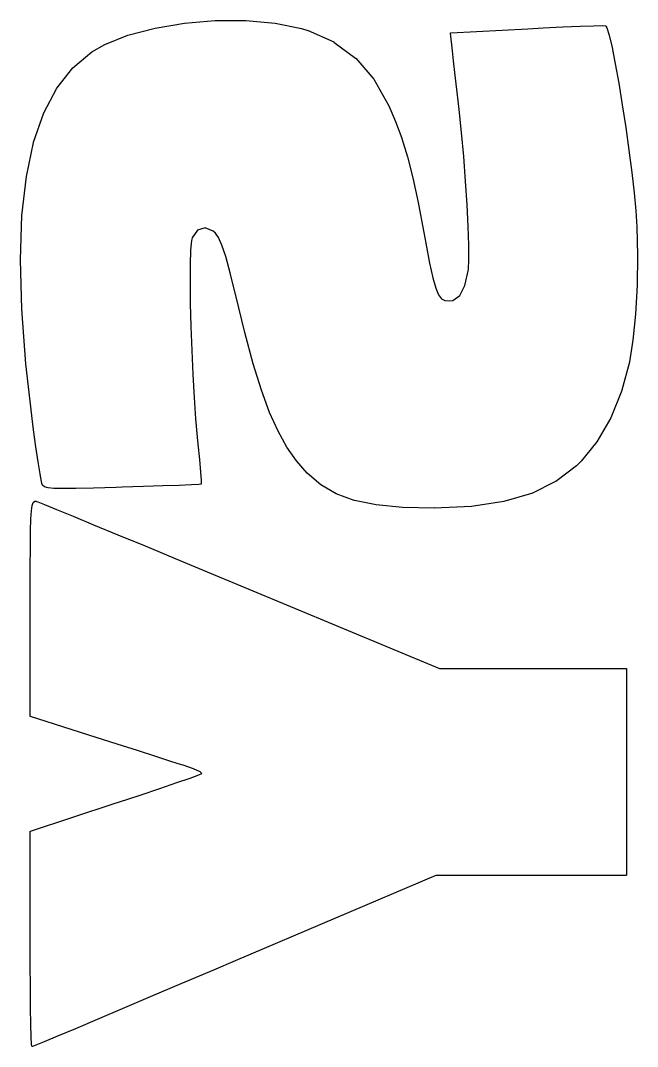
# Model space of a CAD drawing. Extents: x 0.49 to 2.42, y -7.78 to -4.86.
# Drawn here: x 1.2077 to 1.4513, y -6.54 to -6.1353 of the extents above; entities that cross this region are included whole.
import ezdxf

# ---------------------------------------------------------------- set-up
doc = ezdxf.new("R2010")
doc.units = 0
doc.header["$MEASUREMENT"] = 0
doc.layers.add('BLACK', color=7, linetype='CONTINUOUS')

msp = doc.modelspace()

# ---------------------------------------------------------------- linework, layer by layer
at = {"layer": 'BLACK', "linetype": 'CONTINUOUS'}
for p, q in [((1.27246, -6.13634), (1.28458, -6.13533)), ((1.28458, -6.13533), (1.28459, -6.13533)), ((1.28459, -6.13533), (1.28459, -6.13533)), ((1.28459, -6.13533), (1.2846, -6.13533)), ((1.2846, -6.13533), (1.29667, -6.13532)), ((1.29667, -6.13532), (1.29667, -6.13532)), ((1.29667, -6.13532), (1.29668, -6.13532)), ((1.29668, -6.13532), (1.29669, -6.13532)), ((1.29669, -6.13532), (1.30818, -6.13636)), ((1.25011, -6.1411), (1.26077, -6.13828)), ((1.26077, -6.13828), (1.26078, -6.13828)), ((1.26078, -6.13828), (1.26078, -6.13828)), ((1.26078, -6.13828), (1.26079, -6.13828)), ((1.26079, -6.13828), (1.27244, -6.13634)), ((1.27244, -6.13634), (1.27245, -6.13634)), ((1.27245, -6.13634), (1.27245, -6.13634)), ((1.27245, -6.13634), (1.27246, -6.13634)), ((1.30818, -6.13636), (1.30819, -6.13636)), ((1.30819, -6.13636), (1.3082, -6.13637)), ((1.3082, -6.13637), (1.30821, -6.13637)), ((1.30821, -6.13637), (1.31861, -6.13852)), ((1.31861, -6.13852), (1.31861, -6.13852)), ((1.31861, -6.13852), (1.31862, -6.13852)), ((1.31862, -6.13852), (1.31863, -6.13852)), ((1.31863, -6.13852), (1.32117, -6.1393)), ((1.32117, -6.1393), (1.32117, -6.1393)), ((1.32117, -6.1393), (1.32118, -6.1393)), ((1.32118, -6.1393), (1.32119, -6.1393)), ((1.32119, -6.1393), (1.33135, -6.14378)), ((1.37763, -6.14012), (1.4079, -6.13854)), ((1.4079, -6.13854), (1.41399, -6.13823)), ((1.4079, -6.13854), (1.4079, -6.13854)), ((1.4079, -6.13854), (1.4079, -6.13854)), ((1.41399, -6.13823), (1.42183, -6.13787)), ((1.41399, -6.13823), (1.41399, -6.13823)), ((1.41399, -6.13823), (1.41399, -6.13823)), ((1.42183, -6.13787), (1.42856, -6.13759)), ((1.42183, -6.13787), (1.42183, -6.13787)), ((1.42183, -6.13787), (1.42183, -6.13787)), ((1.42856, -6.13759), (1.42857, -6.13759)), ((1.42857, -6.13759), (1.43384, -6.13741)), ((1.42857, -6.13759), (1.42857, -6.13759)), ((1.43384, -6.13741), (1.43731, -6.13734)), ((1.43384, -6.13741), (1.43384, -6.13741)), ((1.43384, -6.13741), (1.43384, -6.13741)), ((1.43731, -6.13734), (1.43731, -6.13734)), ((1.43731, -6.13734), (1.43731, -6.13734)), ((1.43731, -6.13734), (1.43732, -6.13734)), ((1.43732, -6.13734), (1.43864, -6.1374)), ((1.43864, -6.1374), (1.43864, -6.1374)), ((1.43864, -6.1374), (1.43864, -6.1374)), ((1.43864, -6.1374), (1.43864, -6.1374)), ((1.43864, -6.1374), (1.43866, -6.13741)), ((1.43866, -6.13741), (1.43868, -6.13741)), ((1.43868, -6.13741), (1.43868, -6.13741)), ((1.43868, -6.13741), (1.43868, -6.13741)), ((1.43868, -6.13741), (1.4387, -6.13742)), ((1.4387, -6.13742), (1.43871, -6.13742)), ((1.43871, -6.13742), (1.43871, -6.13742)), ((1.43871, -6.13742), (1.43872, -6.13742)), ((1.43872, -6.13742), (1.43873, -6.13743)), ((1.43873, -6.13743), (1.43875, -6.13744)), ((1.43875, -6.13744), (1.43875, -6.13744)), ((1.43875, -6.13744), (1.43875, -6.13744)), ((1.43875, -6.13744), (1.43876, -6.13746)), ((1.43876, -6.13746), (1.43877, -6.13747)), ((1.43877, -6.13747), (1.43877, -6.13747)), ((1.43877, -6.13747), (1.43878, -6.13747)), ((1.43878, -6.13747), (1.43879, -6.13749)), ((1.43879, -6.13749), (1.4388, -6.1375)), ((1.4388, -6.1375), (1.4388, -6.1375)), ((1.4388, -6.1375), (1.4388, -6.1375)), ((1.4388, -6.1375), (1.43916, -6.13814)), ((1.43916, -6.13814), (1.43916, -6.13814)), ((1.43916, -6.13814), (1.43916, -6.13815)), ((1.43916, -6.13815), (1.43917, -6.13815)), ((1.43917, -6.13815), (1.43917, -6.13816)), ((1.43917, -6.13816), (1.43918, -6.13818)), ((1.43918, -6.13818), (1.43918, -6.13818)), ((1.43918, -6.13818), (1.43918, -6.13818)), ((1.43918, -6.13818), (1.44009, -6.14113)), ((1.24095, -6.14475), (1.25009, -6.14111)), ((1.25009, -6.14111), (1.2501, -6.1411)), ((1.25009, -6.14111), (1.25009, -6.14111)), ((1.2501, -6.1411), (1.25011, -6.1411)), ((1.37744, -6.14029), (1.37745, -6.14027)), ((1.37744, -6.1403), (1.37744, -6.14029)), ((1.37744, -6.14029), (1.37744, -6.14029)), ((1.37744, -6.14031), (1.37744, -6.1403)), ((1.37744, -6.14033), (1.37744, -6.14031)), ((1.37744, -6.14034), (1.37744, -6.14033)), ((1.37744, -6.14033), (1.37744, -6.14033)), ((1.37744, -6.14033), (1.37744, -6.14033)), ((1.37818, -6.14728), (1.37744, -6.14034)), ((1.37745, -6.14025), (1.37746, -6.14024)), ((1.37745, -6.14026), (1.37745, -6.14025)), ((1.37745, -6.14025), (1.37745, -6.14025)), ((1.37745, -6.14027), (1.37745, -6.14026)), ((1.37746, -6.14024), (1.37746, -6.14022)), ((1.37746, -6.14022), (1.37747, -6.14022)), ((1.37747, -6.14021), (1.37748, -6.1402)), ((1.37747, -6.14022), (1.37747, -6.14021)), ((1.37748, -6.1402), (1.37749, -6.14019)), ((1.37749, -6.14018), (1.3775, -6.14017)), ((1.37749, -6.14019), (1.37749, -6.14018)), ((1.37749, -6.14019), (1.37749, -6.14019)), ((1.3775, -6.14017), (1.37751, -6.14016)), ((1.37751, -6.14016), (1.37752, -6.14016)), ((1.37752, -6.14016), (1.37753, -6.14015)), ((1.37752, -6.14016), (1.37752, -6.14016)), ((1.37753, -6.14015), (1.37754, -6.14014)), ((1.37754, -6.14014), (1.37755, -6.14014)), ((1.37755, -6.14014), (1.37757, -6.14013)), ((1.37755, -6.14014), (1.37755, -6.14014)), ((1.37757, -6.14013), (1.37758, -6.14013)), ((1.37758, -6.14013), (1.37758, -6.14013)), ((1.37758, -6.14013), (1.37759, -6.14013)), ((1.37759, -6.14013), (1.3776, -6.14012)), ((1.3776, -6.14012), (1.37762, -6.14012)), ((1.37762, -6.14012), (1.37762, -6.14012)), ((1.37762, -6.14012), (1.37763, -6.14012)), ((1.44009, -6.14113), (1.44009, -6.14113)), ((1.44009, -6.14113), (1.4401, -6.14113)), ((1.4401, -6.14113), (1.4401, -6.14114)), ((1.4401, -6.14114), (1.44122, -6.14601)), ((1.23583, -6.14768), (1.24092, -6.14476)), ((1.24092, -6.14476), (1.24093, -6.14475)), ((1.24092, -6.14476), (1.24092, -6.14476)), ((1.24093, -6.14475), (1.24095, -6.14475)), ((1.33135, -6.14378), (1.33135, -6.14378)), ((1.33135, -6.14378), (1.33135, -6.14379)), ((1.33135, -6.14379), (1.33135, -6.14379)), ((1.33135, -6.14379), (1.33137, -6.1438)), ((1.33137, -6.1438), (1.33138, -6.1438)), ((1.33138, -6.1438), (1.33138, -6.1438)), ((1.33138, -6.1438), (1.33138, -6.14381)), ((1.33138, -6.14381), (1.33997, -6.15014)), ((1.37862, -6.15126), (1.37818, -6.14728)), ((1.37818, -6.14728), (1.37818, -6.14728)), ((1.37818, -6.14728), (1.37818, -6.14728)), ((1.44122, -6.14601), (1.44122, -6.14602)), ((1.44122, -6.14602), (1.44122, -6.14602)), ((1.44122, -6.14602), (1.44122, -6.14602)), ((1.44122, -6.14602), (1.4425, -6.15246)), ((1.22833, -6.15398), (1.2358, -6.1477)), ((1.2358, -6.1477), (1.2358, -6.14769)), ((1.2358, -6.14769), (1.23581, -6.14769)), ((1.23581, -6.14769), (1.23583, -6.14768)), ((1.33997, -6.15014), (1.33998, -6.15014)), ((1.33998, -6.15014), (1.33998, -6.15014)), ((1.33998, -6.15014), (1.33998, -6.15014)), ((1.33998, -6.15014), (1.33999, -6.15015)), ((1.33999, -6.15015), (1.34, -6.15017)), ((1.34, -6.15017), (1.34001, -6.15017)), ((1.34001, -6.15017), (1.34001, -6.15017)), ((1.34001, -6.15017), (1.34717, -6.15848)), ((1.37926, -6.15696), (1.37862, -6.15126)), ((1.37862, -6.15126), (1.37862, -6.15126)), ((1.22199, -6.16199), (1.2283, -6.15401)), ((1.2283, -6.15401), (1.22831, -6.15399)), ((1.2283, -6.15401), (1.2283, -6.15401)), ((1.22831, -6.15399), (1.22832, -6.15398)), ((1.22832, -6.15398), (1.22833, -6.15398)), ((1.22833, -6.15398), (1.22833, -6.15398)), ((1.22833, -6.15398), (1.22833, -6.15398)), ((1.4425, -6.15246), (1.4425, -6.15246)), ((1.4425, -6.15246), (1.4425, -6.15246)), ((1.4425, -6.15246), (1.4425, -6.15246)), ((1.4425, -6.15246), (1.44386, -6.16009)), ((1.34717, -6.15848), (1.34717, -6.15848)), ((1.34717, -6.15848), (1.34718, -6.1585)), ((1.34718, -6.1585), (1.34719, -6.15851)), ((1.34719, -6.15851), (1.34719, -6.15851)), ((1.34719, -6.15851), (1.34719, -6.15851)), ((1.34719, -6.15851), (1.34719, -6.15851)), ((1.34719, -6.15851), (1.35307, -6.16892)), ((1.37926, -6.15697), (1.37926, -6.15696)), ((1.37926, -6.15696), (1.37926, -6.15696)), ((1.38002, -6.16362), (1.37926, -6.15697)), ((1.21683, -6.17177), (1.22198, -6.16202)), ((1.22198, -6.16202), (1.22199, -6.16201)), ((1.22198, -6.16202), (1.22198, -6.16202)), ((1.22199, -6.16201), (1.22199, -6.16199)), ((1.38002, -6.16363), (1.38002, -6.16362)), ((1.38082, -6.17048), (1.38002, -6.16363)), ((1.44386, -6.16009), (1.44386, -6.16009)), ((1.44386, -6.16009), (1.44386, -6.16009)), ((1.44386, -6.16009), (1.44525, -6.16855)), ((1.21283, -6.18337), (1.21682, -6.1718)), ((1.21682, -6.17179), (1.21683, -6.17178)), ((1.21682, -6.1718), (1.21682, -6.17179)), ((1.21683, -6.17178), (1.21683, -6.17177)), ((1.35307, -6.16892), (1.35307, -6.16892)), ((1.35307, -6.16892), (1.35307, -6.16893)), ((1.35307, -6.16893), (1.35308, -6.16894)), ((1.35308, -6.16894), (1.35574, -6.17509)), ((1.38178, -6.17948), (1.38082, -6.17048)), ((1.38082, -6.17048), (1.38082, -6.17048)), ((1.44525, -6.16855), (1.44525, -6.16855)), ((1.44525, -6.16855), (1.44525, -6.16855)), ((1.44525, -6.16855), (1.44662, -6.17747)), ((1.35574, -6.17509), (1.35574, -6.1751)), ((1.35574, -6.1751), (1.35574, -6.1751)), ((1.35574, -6.1751), (1.35574, -6.1751)), ((1.35574, -6.1751), (1.35823, -6.18179)), ((1.38265, -6.18902), (1.38178, -6.17948)), ((1.44662, -6.17747), (1.44662, -6.17748)), ((1.44662, -6.17748), (1.44662, -6.17748)), ((1.44662, -6.17748), (1.4479, -6.18649)), ((1.20998, -6.19684), (1.21283, -6.18339)), ((1.21283, -6.18338), (1.21283, -6.18337)), ((1.21283, -6.18339), (1.21283, -6.18338)), ((1.21283, -6.18339), (1.21283, -6.18339)), ((1.35823, -6.18179), (1.35823, -6.18179)), ((1.35823, -6.18179), (1.35823, -6.1818)), ((1.35823, -6.1818), (1.35823, -6.1818)), ((1.35823, -6.1818), (1.36045, -6.18904)), ((1.4479, -6.18649), (1.4479, -6.18649)), ((1.4479, -6.18649), (1.4479, -6.18649)), ((1.4479, -6.18649), (1.44903, -6.19523)), ((1.36045, -6.18904), (1.36045, -6.18904)), ((1.36045, -6.18904), (1.36046, -6.18904)), ((1.36046, -6.18904), (1.36046, -6.18905)), ((1.36046, -6.18905), (1.36255, -6.19732)), ((1.3834, -6.19866), (1.38265, -6.18902)), ((1.44903, -6.19523), (1.44903, -6.19524)), ((1.44903, -6.19524), (1.44903, -6.19524)), ((1.44903, -6.19524), (1.44996, -6.20334)), ((1.20826, -6.21226), (1.20998, -6.19686)), ((1.20998, -6.19685), (1.20998, -6.19684)), ((1.20998, -6.19686), (1.20998, -6.19685)), ((1.20998, -6.19686), (1.20998, -6.19686)), ((1.36255, -6.19732), (1.36255, -6.19732)), ((1.36255, -6.19732), (1.36256, -6.19732)), ((1.36256, -6.19732), (1.36256, -6.19733)), ((1.36256, -6.19733), (1.36466, -6.20712)), ((1.38401, -6.20798), (1.3834, -6.19866)), ((1.44996, -6.20334), (1.44996, -6.20334)), ((1.44996, -6.20334), (1.44996, -6.20334)), ((1.44996, -6.20334), (1.44996, -6.20334)), ((1.44996, -6.20334), (1.45062, -6.21044)), ((1.36466, -6.20712), (1.36466, -6.20712)), ((1.36466, -6.20712), (1.36466, -6.20712)), ((1.36466, -6.20712), (1.36466, -6.20712)), ((1.36466, -6.20712), (1.36691, -6.21891)), ((1.38445, -6.21655), (1.38401, -6.20798)), ((1.20767, -6.22968), (1.20826, -6.21227)), ((1.20826, -6.21227), (1.20826, -6.21226)), ((1.20826, -6.21227), (1.20826, -6.21227)), ((1.20826, -6.21227), (1.20826, -6.21227)), ((1.45062, -6.21044), (1.45062, -6.21044)), ((1.45062, -6.21044), (1.45062, -6.21044)), ((1.45062, -6.21044), (1.45062, -6.21045)), ((1.45062, -6.21045), (1.451, -6.21672)), ((1.27758, -6.21799), (1.27539, -6.22102)), ((1.28052, -6.2171), (1.27758, -6.21799)), ((1.28379, -6.21844), (1.28052, -6.2171)), ((1.28465, -6.21921), (1.28379, -6.21844)), ((1.2859, -6.22096), (1.28465, -6.21921)), ((1.36691, -6.21891), (1.36691, -6.21891)), ((1.36691, -6.21891), (1.36691, -6.21891)), ((1.36691, -6.21891), (1.3677, -6.22321)), ((1.38469, -6.22394), (1.38445, -6.21655)), ((1.451, -6.21672), (1.451, -6.21673)), ((1.451, -6.21673), (1.451, -6.21673)), ((1.451, -6.21673), (1.451, -6.21673)), ((1.451, -6.21673), (1.45126, -6.22803)), ((1.27514, -6.22215), (1.27482, -6.22588)), ((1.27539, -6.22102), (1.27514, -6.22215)), ((1.28721, -6.22394), (1.2859, -6.22096)), ((1.28869, -6.22847), (1.28721, -6.22394)), ((1.3677, -6.22321), (1.3692, -6.23106)), ((1.38472, -6.22971), (1.38469, -6.22394)), ((1.27482, -6.22588), (1.27465, -6.23151)), ((1.29044, -6.23484), (1.28869, -6.22847)), ((1.45126, -6.22804), (1.45107, -6.23973)), ((1.45126, -6.22803), (1.45126, -6.22803)), ((1.45126, -6.22803), (1.45126, -6.22803)), ((1.45126, -6.22803), (1.45126, -6.22804)), ((1.20767, -6.22969), (1.20767, -6.22968)), ((1.20767, -6.22968), (1.20767, -6.22968)), ((1.20767, -6.22968), (1.20767, -6.22968)), ((1.20819, -6.24915), (1.20767, -6.22969)), ((1.27465, -6.23151), (1.27462, -6.23867)), ((1.3692, -6.23106), (1.37046, -6.23688)), ((1.38451, -6.23345), (1.38472, -6.22971)), ((1.29253, -6.24336), (1.29044, -6.23484)), ((1.3831, -6.23986), (1.38449, -6.23355)), ((1.38449, -6.23355), (1.38451, -6.23345)), ((1.27462, -6.23867), (1.27471, -6.24697)), ((1.37046, -6.23688), (1.37159, -6.24096)), ((1.38106, -6.24385), (1.3831, -6.23986)), ((1.45107, -6.23974), (1.45046, -6.2511)), ((1.45107, -6.23973), (1.45107, -6.23973)), ((1.45107, -6.23973), (1.45107, -6.23973)), ((1.45107, -6.23973), (1.45107, -6.23974)), ((1.29262, -6.24373), (1.29253, -6.24336)), ((1.29623, -6.25833), (1.29262, -6.24373)), ((1.29262, -6.24373), (1.29262, -6.24373)), ((1.29262, -6.24373), (1.29262, -6.24373)), ((1.37159, -6.24096), (1.37269, -6.24359)), ((1.37269, -6.24359), (1.37385, -6.24506)), ((1.3783, -6.2457), (1.38106, -6.24385)), ((1.27471, -6.24697), (1.27493, -6.25604)), ((1.37385, -6.24506), (1.37519, -6.24572)), ((1.37519, -6.24572), (1.37686, -6.24588)), ((1.37686, -6.24588), (1.3783, -6.2457)), ((1.20819, -6.24916), (1.20819, -6.24915)), ((1.20982, -6.27076), (1.20819, -6.24916)), ((1.20819, -6.24916), (1.20819, -6.24916)), ((1.20819, -6.24916), (1.20819, -6.24916)), ((1.45046, -6.25111), (1.44946, -6.26144)), ((1.45046, -6.2511), (1.45046, -6.25111)), ((1.45046, -6.25111), (1.45046, -6.25111)), ((1.45046, -6.25111), (1.45046, -6.25111)), ((1.27493, -6.25604), (1.27525, -6.26549)), ((1.29959, -6.27072), (1.29623, -6.25833)), ((1.29623, -6.25833), (1.29623, -6.25833)), ((1.29623, -6.25833), (1.29623, -6.25833)), ((1.29623, -6.25833), (1.29623, -6.25833)), ((1.44946, -6.26145), (1.44811, -6.27001)), ((1.44946, -6.26144), (1.44946, -6.26144)), ((1.44946, -6.26144), (1.44946, -6.26144)), ((1.44946, -6.26144), (1.44946, -6.26145)), ((1.27525, -6.26549), (1.27567, -6.27497)), ((1.21255, -6.29454), (1.20982, -6.27076)), ((1.20982, -6.27076), (1.20982, -6.27076)), ((1.20982, -6.27076), (1.20982, -6.27076)), ((1.20982, -6.27076), (1.20982, -6.27076)), ((1.30283, -6.28117), (1.29959, -6.27072)), ((1.29959, -6.27072), (1.29959, -6.27072)), ((1.29959, -6.27072), (1.29959, -6.27072)), ((1.29959, -6.27072), (1.29959, -6.27072)), ((1.4481, -6.27003), (1.44509, -6.2812)), ((1.44811, -6.27002), (1.4481, -6.27002)), ((1.4481, -6.27002), (1.4481, -6.27003)), ((1.44811, -6.27001), (1.44811, -6.27002)), ((1.27567, -6.27497), (1.27619, -6.28408)), ((1.27619, -6.28408), (1.27678, -6.29246)), ((1.30283, -6.28118), (1.30283, -6.28117)), ((1.30604, -6.28996), (1.30283, -6.28118)), ((1.30283, -6.28118), (1.30283, -6.28118)), ((1.30283, -6.28118), (1.30283, -6.28118)), ((1.44508, -6.28122), (1.44069, -6.29203)), ((1.44509, -6.28121), (1.44508, -6.28122)), ((1.44509, -6.2812), (1.44509, -6.2812)), ((1.44509, -6.2812), (1.44509, -6.28121)), ((1.27678, -6.29246), (1.27745, -6.29972)), ((1.30604, -6.28997), (1.30604, -6.28996)), ((1.30934, -6.29735), (1.30604, -6.28997)), ((1.30604, -6.28997), (1.30604, -6.28997)), ((1.30604, -6.28997), (1.30604, -6.28997)), ((1.44068, -6.29205), (1.43526, -6.30153)), ((1.44069, -6.29203), (1.44068, -6.29204)), ((1.44068, -6.29204), (1.44068, -6.29205)), ((1.44069, -6.29203), (1.44069, -6.29203)), ((1.21284, -6.29673), (1.21255, -6.29454)), ((1.21255, -6.29454), (1.21255, -6.29454)), ((1.21255, -6.29454), (1.21255, -6.29454)), ((1.21255, -6.29454), (1.21255, -6.29454)), ((1.21377, -6.30347), (1.21284, -6.29673)), ((1.21284, -6.29673), (1.21284, -6.29673)), ((1.21284, -6.29673), (1.21284, -6.29673)), ((1.27745, -6.29972), (1.27774, -6.3025)), ((1.30934, -6.29736), (1.30934, -6.29735)), ((1.30935, -6.29737), (1.30934, -6.29736)), ((1.31284, -6.30361), (1.30935, -6.29737)), ((1.30935, -6.29737), (1.30935, -6.29737)), ((1.21464, -6.30946), (1.21377, -6.30347)), ((1.21377, -6.30347), (1.21377, -6.30347)), ((1.21377, -6.30347), (1.21377, -6.30347)), ((1.27774, -6.3025), (1.27774, -6.3025)), ((1.27774, -6.3025), (1.27834, -6.30855)), ((1.31284, -6.30362), (1.31284, -6.30361)), ((1.31285, -6.30363), (1.31284, -6.30362)), ((1.31664, -6.30901), (1.31285, -6.30363)), ((1.31285, -6.30363), (1.31285, -6.30363)), ((1.43524, -6.30156), (1.42907, -6.30914)), ((1.43525, -6.30154), (1.43524, -6.30156)), ((1.43526, -6.30153), (1.43525, -6.30154)), ((1.43526, -6.30153), (1.43526, -6.30153)), ((1.27834, -6.30855), (1.27834, -6.30855)), ((1.27834, -6.30855), (1.27879, -6.31346)), ((1.31664, -6.30902), (1.31664, -6.30901)), ((1.31665, -6.30902), (1.31664, -6.30902)), ((1.31665, -6.30903), (1.31665, -6.30902)), ((1.32085, -6.31381), (1.31665, -6.30903)), ((1.42905, -6.30916), (1.42717, -6.31095)), ((1.42906, -6.30915), (1.42905, -6.30916)), ((1.42907, -6.30914), (1.42906, -6.30915)), ((1.42907, -6.30914), (1.42907, -6.30914)), ((1.21538, -6.3142), (1.21464, -6.30946)), ((1.21464, -6.30946), (1.21464, -6.30946)), ((1.21464, -6.30946), (1.21464, -6.30946)), ((1.27879, -6.31346), (1.27879, -6.31346)), ((1.27879, -6.31346), (1.27879, -6.31346)), ((1.27879, -6.31346), (1.27904, -6.31677)), ((1.42715, -6.31097), (1.41898, -6.31714)), ((1.42716, -6.31096), (1.42715, -6.31097)), ((1.42717, -6.31096), (1.42716, -6.31096)), ((1.42717, -6.31095), (1.42717, -6.31096)), ((1.21538, -6.31421), (1.21538, -6.3142)), ((1.21538, -6.3142), (1.21538, -6.3142)), ((1.21538, -6.3142), (1.21538, -6.3142)), ((1.21591, -6.31719), (1.21538, -6.31421)), ((1.21591, -6.3172), (1.21591, -6.31719)), ((1.21591, -6.31721), (1.21591, -6.3172)), ((1.21591, -6.3172), (1.21591, -6.3172)), ((1.21606, -6.31785), (1.21591, -6.31721)), ((1.27904, -6.31677), (1.27904, -6.31677)), ((1.27904, -6.31677), (1.27904, -6.31678)), ((1.27904, -6.31678), (1.27904, -6.31678)), ((1.27904, -6.31678), (1.27906, -6.31805)), ((1.32086, -6.31381), (1.32085, -6.31381)), ((1.32085, -6.31381), (1.32085, -6.31381)), ((1.32086, -6.31382), (1.32086, -6.31381)), ((1.32089, -6.31384), (1.32086, -6.31382)), ((1.32089, -6.31385), (1.32089, -6.31384)), ((1.3209, -6.31385), (1.32089, -6.31385)), ((1.3209, -6.31386), (1.3209, -6.31385)), ((1.32618, -6.31845), (1.3209, -6.31386)), ((1.41895, -6.31716), (1.40949, -6.32184)), ((1.41896, -6.31715), (1.41895, -6.31716)), ((1.41898, -6.31714), (1.41896, -6.31715)), ((1.41898, -6.31714), (1.41898, -6.31714)), ((1.21607, -6.31787), (1.21606, -6.31785)), ((1.21608, -6.31788), (1.21607, -6.31787)), ((1.21608, -6.31789), (1.21608, -6.31788)), ((1.2164, -6.31861), (1.21608, -6.31789)), ((1.21641, -6.31862), (1.2164, -6.31861)), ((1.21642, -6.31863), (1.21641, -6.31862)), ((1.21641, -6.31862), (1.21641, -6.31862)), ((1.21642, -6.31864), (1.21642, -6.31863)), ((1.21643, -6.31865), (1.21642, -6.31864)), ((1.21643, -6.31866), (1.21643, -6.31865)), ((1.21644, -6.31866), (1.21643, -6.31866)), ((1.21645, -6.31867), (1.21644, -6.31866)), ((1.21645, -6.31868), (1.21645, -6.31867)), ((1.21646, -6.31868), (1.21645, -6.31868)), ((1.21714, -6.31923), (1.21646, -6.31868)), ((1.21646, -6.31868), (1.21646, -6.31868)), ((1.21716, -6.31924), (1.21714, -6.31923)), ((1.21717, -6.31925), (1.21716, -6.31924)), ((1.21718, -6.31925), (1.21717, -6.31925)), ((1.21719, -6.31926), (1.21718, -6.31925)), ((1.21718, -6.31925), (1.21718, -6.31925)), ((1.21721, -6.31926), (1.21719, -6.31926)), ((1.21721, -6.31927), (1.21721, -6.31926)), ((1.21855, -6.31964), (1.21721, -6.31927)), ((1.21857, -6.31965), (1.21855, -6.31964)), ((1.21858, -6.31965), (1.21857, -6.31965)), ((1.22087, -6.31987), (1.21858, -6.31965)), ((1.21858, -6.31965), (1.21858, -6.31965)), ((1.22088, -6.31987), (1.22087, -6.31987)), ((1.22089, -6.31987), (1.22088, -6.31987)), ((1.22088, -6.31987), (1.22088, -6.31987)), ((1.22442, -6.31996), (1.22089, -6.31987)), ((1.22443, -6.31996), (1.22442, -6.31996)), ((1.22442, -6.31996), (1.22442, -6.31996)), ((1.22442, -6.31996), (1.22442, -6.31996)), ((1.22951, -6.31992), (1.22443, -6.31996)), ((1.23643, -6.31976), (1.22951, -6.31992)), ((1.22951, -6.31992), (1.22951, -6.31992)), ((1.22951, -6.31992), (1.22951, -6.31992)), ((1.24548, -6.31951), (1.23643, -6.31976)), ((1.23643, -6.31976), (1.23643, -6.31976)), ((1.23643, -6.31976), (1.23643, -6.31976)), ((1.23643, -6.31976), (1.23643, -6.31976)), ((1.23643, -6.31976), (1.23643, -6.31976)), ((1.24777, -6.31944), (1.24548, -6.31951)), ((1.24548, -6.31951), (1.24548, -6.31951)), ((1.24548, -6.31951), (1.24548, -6.31951)), ((1.25627, -6.31918), (1.24777, -6.31944)), ((1.24777, -6.31944), (1.24777, -6.31944)), ((1.24777, -6.31944), (1.24777, -6.31944)), ((1.26389, -6.31892), (1.25627, -6.31918)), ((1.25627, -6.31918), (1.25627, -6.31918)), ((1.25627, -6.31918), (1.25627, -6.31918)), ((1.25627, -6.31918), (1.25627, -6.31918)), ((1.25627, -6.31918), (1.25627, -6.31918)), ((1.25627, -6.31918), (1.25627, -6.31918)), ((1.2703, -6.31869), (1.26389, -6.31892)), ((1.26389, -6.31892), (1.26389, -6.31892)), ((1.26389, -6.31892), (1.26389, -6.31892)), ((1.27515, -6.31849), (1.2703, -6.31869)), ((1.2703, -6.31869), (1.2703, -6.31869)), ((1.2703, -6.31869), (1.2703, -6.31869)), ((1.27811, -6.31833), (1.27515, -6.31849)), ((1.27515, -6.31849), (1.27515, -6.31849)), ((1.27515, -6.31849), (1.27515, -6.31849)), ((1.27812, -6.31833), (1.27811, -6.31833)), ((1.27811, -6.31833), (1.27811, -6.31833)), ((1.27889, -6.31825), (1.27812, -6.31833)), ((1.27812, -6.31833), (1.27812, -6.31833)), ((1.2789, -6.31825), (1.27889, -6.31825)), ((1.27889, -6.31825), (1.27889, -6.31825)), ((1.27891, -6.31825), (1.2789, -6.31825)), ((1.27892, -6.31824), (1.27891, -6.31825)), ((1.27893, -6.31824), (1.27892, -6.31824)), ((1.27894, -6.31824), (1.27893, -6.31824)), ((1.27895, -6.31823), (1.27894, -6.31824)), ((1.27896, -6.31823), (1.27895, -6.31823)), ((1.27897, -6.31822), (1.27896, -6.31823)), ((1.27898, -6.31822), (1.27897, -6.31822)), ((1.27899, -6.31821), (1.27898, -6.31821)), ((1.27898, -6.31821), (1.27898, -6.31822)), ((1.279, -6.3182), (1.27899, -6.31821)), ((1.27901, -6.31819), (1.279, -6.31819)), ((1.279, -6.31819), (1.279, -6.3182)), ((1.27902, -6.31818), (1.27901, -6.31819)), ((1.27903, -6.31817), (1.27902, -6.31817)), ((1.27902, -6.31817), (1.27902, -6.31818)), ((1.27904, -6.31815), (1.27903, -6.31816)), ((1.27903, -6.31816), (1.27903, -6.31817)), ((1.27905, -6.31813), (1.27904, -6.31814)), ((1.27904, -6.31814), (1.27904, -6.31815)), ((1.27906, -6.3181), (1.27905, -6.31811)), ((1.27905, -6.31811), (1.27905, -6.31812)), ((1.27905, -6.31812), (1.27905, -6.31813)), ((1.27906, -6.31805), (1.27906, -6.31806)), ((1.27906, -6.31806), (1.27906, -6.31807)), ((1.27906, -6.31807), (1.27906, -6.31808)), ((1.27906, -6.31808), (1.27906, -6.31808)), ((1.27906, -6.31808), (1.27906, -6.31809)), ((1.27906, -6.31809), (1.27906, -6.3181)), ((1.32619, -6.31846), (1.32618, -6.31845)), ((1.3262, -6.31847), (1.32619, -6.31846)), ((1.32621, -6.31847), (1.3262, -6.31847)), ((1.33226, -6.32202), (1.32621, -6.31847)), ((1.21226, -6.32659), (1.21263, -6.32548)), ((1.21263, -6.32548), (1.21264, -6.32547)), ((1.21263, -6.32548), (1.21263, -6.32548)), ((1.21264, -6.32546), (1.21265, -6.32545)), ((1.21264, -6.32547), (1.21264, -6.32546)), ((1.21265, -6.32545), (1.21266, -6.32544)), ((1.21265, -6.32545), (1.21265, -6.32545)), ((1.21266, -6.32544), (1.21266, -6.32542)), ((1.21266, -6.32542), (1.21267, -6.32542)), ((1.21267, -6.32542), (1.21267, -6.32541)), ((1.21267, -6.32541), (1.21268, -6.32541)), ((1.21268, -6.32541), (1.21269, -6.3254)), ((1.21269, -6.3254), (1.21316, -6.32499)), ((1.21316, -6.32498), (1.21318, -6.32497)), ((1.21316, -6.32499), (1.21316, -6.32498)), ((1.21318, -6.32497), (1.2132, -6.32496)), ((1.2132, -6.32496), (1.21321, -6.32495)), ((1.2132, -6.32496), (1.2132, -6.32496)), ((1.2132, -6.32496), (1.2132, -6.32496)), ((1.21321, -6.32495), (1.21323, -6.32495)), ((1.21323, -6.32495), (1.21325, -6.32494)), ((1.21323, -6.32495), (1.21323, -6.32495)), ((1.21323, -6.32495), (1.21323, -6.32495)), ((1.21325, -6.32494), (1.21327, -6.32494)), ((1.21327, -6.32494), (1.21327, -6.32494)), ((1.21327, -6.32494), (1.21327, -6.32494)), ((1.21327, -6.32494), (1.21329, -6.32494)), ((1.21329, -6.32494), (1.21331, -6.32494)), ((1.21331, -6.32494), (1.21389, -6.32498)), ((1.21389, -6.32498), (1.2139, -6.32498)), ((1.2139, -6.32498), (1.2139, -6.32498)), ((1.2139, -6.32498), (1.21391, -6.32498)), ((1.21391, -6.32498), (1.21392, -6.32498)), ((1.21392, -6.32498), (1.21394, -6.32499)), ((1.21394, -6.32499), (1.21394, -6.32499)), ((1.21394, -6.32499), (1.21395, -6.32499)), ((1.21395, -6.32499), (1.21451, -6.3252)), ((1.21451, -6.3252), (1.21451, -6.3252)), ((1.21451, -6.3252), (1.21451, -6.3252)), ((1.21451, -6.3252), (1.21451, -6.3252)), ((1.21451, -6.3252), (1.2172, -6.32627)), ((1.33227, -6.32203), (1.33226, -6.32202)), ((1.33229, -6.32204), (1.33227, -6.32203)), ((1.33945, -6.32464), (1.33229, -6.32204)), ((1.33229, -6.32204), (1.33229, -6.32204)), ((1.33229, -6.32204), (1.33229, -6.32204)), ((1.33229, -6.32204), (1.33229, -6.32204)), ((1.33229, -6.32204), (1.33229, -6.32204)), ((1.33946, -6.32464), (1.33945, -6.32464)), ((1.33947, -6.32465), (1.33946, -6.32464)), ((1.33948, -6.32465), (1.33947, -6.32465)), ((1.34807, -6.32639), (1.33948, -6.32465)), ((1.39846, -6.32511), (1.38575, -6.32702)), ((1.39847, -6.32511), (1.39846, -6.32511)), ((1.39849, -6.32511), (1.39847, -6.32511)), ((1.40946, -6.32185), (1.39849, -6.32511)), ((1.39849, -6.32511), (1.39849, -6.32511)), ((1.40947, -6.32184), (1.40946, -6.32185)), ((1.40949, -6.32184), (1.40947, -6.32184)), ((1.40949, -6.32184), (1.40949, -6.32184)), ((1.21177, -6.33191), (1.21197, -6.32868)), ((1.21197, -6.32868), (1.21198, -6.32868)), ((1.21198, -6.32867), (1.21226, -6.32663)), ((1.21198, -6.32868), (1.21198, -6.32867)), ((1.21198, -6.32868), (1.21198, -6.32868)), ((1.21226, -6.32661), (1.21226, -6.32659)), ((1.21226, -6.32662), (1.21226, -6.32661)), ((1.21226, -6.32663), (1.21226, -6.32662)), ((1.2172, -6.32627), (1.21721, -6.32627)), ((1.21721, -6.32627), (1.21721, -6.32627)), ((1.21721, -6.32627), (1.2219, -6.32818)), ((1.2219, -6.32818), (1.2219, -6.32819)), ((1.2219, -6.32819), (1.22841, -6.33085)), ((1.34808, -6.32639), (1.34807, -6.32639)), ((1.34809, -6.32639), (1.34808, -6.32639)), ((1.35845, -6.32737), (1.34809, -6.32639)), ((1.34809, -6.32639), (1.34809, -6.32639)), ((1.35846, -6.32737), (1.35845, -6.32737)), ((1.35845, -6.32737), (1.35845, -6.32737)), ((1.37092, -6.32766), (1.35846, -6.32737)), ((1.35846, -6.32737), (1.35846, -6.32737)), ((1.37105, -6.32766), (1.37092, -6.32766)), ((1.37092, -6.32766), (1.37092, -6.32766)), ((1.37092, -6.32766), (1.37092, -6.32766)), ((1.37092, -6.32766), (1.37092, -6.32766)), ((1.37106, -6.32766), (1.37105, -6.32766)), ((1.37105, -6.32766), (1.37105, -6.32766)), ((1.38573, -6.32703), (1.37106, -6.32766)), ((1.37106, -6.32766), (1.37106, -6.32766)), ((1.38574, -6.32703), (1.38573, -6.32703)), ((1.38575, -6.32702), (1.38574, -6.32703)), ((1.38575, -6.32702), (1.38575, -6.32702)), ((1.21164, -6.33656), (1.21177, -6.33191)), ((1.21177, -6.33191), (1.21177, -6.33191)), ((1.21177, -6.33191), (1.21177, -6.33191)), ((1.21177, -6.33191), (1.21177, -6.33191)), ((1.22841, -6.33085), (1.22841, -6.33085)), ((1.22841, -6.33085), (1.23654, -6.3342)), ((1.21156, -6.34286), (1.21164, -6.33656)), ((1.21164, -6.33656), (1.21164, -6.33656)), ((1.21164, -6.33656), (1.21164, -6.33656)), ((1.23654, -6.3342), (1.23654, -6.3342)), ((1.23654, -6.3342), (1.24609, -6.33814)), ((1.24609, -6.33814), (1.24609, -6.33814)), ((1.24609, -6.33814), (1.25687, -6.3426)), ((1.21151, -6.35107), (1.21156, -6.34287)), ((1.21156, -6.34287), (1.21156, -6.34286)), ((1.25687, -6.3426), (1.25687, -6.3426)), ((1.25687, -6.3426), (1.25687, -6.3426)), ((1.25687, -6.3426), (1.26868, -6.34749)), ((1.26868, -6.34749), (1.26869, -6.34749)), ((1.26869, -6.34749), (1.26869, -6.34749)), ((1.26869, -6.34749), (1.28134, -6.35274)), ((1.2115, -6.36143), (1.21151, -6.35108)), ((1.21151, -6.35108), (1.21151, -6.35107)), ((1.28134, -6.35274), (1.28134, -6.35274)), ((1.28134, -6.35274), (1.28134, -6.35274)), ((1.28134, -6.35274), (1.29464, -6.35827)), ((1.2115, -6.3671), (1.2115, -6.36143)), ((1.2115, -6.36143), (1.2115, -6.36143)), ((1.29464, -6.35827), (1.29464, -6.35827)), ((1.29464, -6.35827), (1.37309, -6.39089)), ((1.2115, -6.40967), (1.2115, -6.3671)), ((1.37309, -6.39089), (1.4467, -6.39089)), ((1.4467, -6.39089), (1.44672, -6.39089)), ((1.44672, -6.39089), (1.44673, -6.39089)), ((1.44673, -6.39089), (1.44673, -6.39089)), ((1.44673, -6.39089), (1.44673, -6.39089)), ((1.44673, -6.39089), (1.44675, -6.3909)), ((1.44675, -6.3909), (1.44677, -6.3909)), ((1.44677, -6.3909), (1.44677, -6.3909)), ((1.44677, -6.3909), (1.44677, -6.3909)), ((1.44677, -6.3909), (1.44679, -6.39091)), ((1.44679, -6.39091), (1.4468, -6.39092)), ((1.4468, -6.39092), (1.4468, -6.39092)), ((1.4468, -6.39092), (1.4468, -6.39092)), ((1.4468, -6.39092), (1.44682, -6.39093)), ((1.44682, -6.39093), (1.44683, -6.39094)), ((1.44683, -6.39094), (1.44683, -6.39094)), ((1.44683, -6.39094), (1.44683, -6.39094)), ((1.44683, -6.39094), (1.44684, -6.39096)), ((1.44684, -6.39096), (1.44686, -6.39097)), ((1.44686, -6.39097), (1.44686, -6.39097)), ((1.44686, -6.39097), (1.44686, -6.39097)), ((1.44686, -6.39097), (1.44687, -6.39099)), ((1.44687, -6.39099), (1.44687, -6.39101)), ((1.44687, -6.39101), (1.44688, -6.39101)), ((1.44688, -6.39101), (1.44688, -6.39101)), ((1.44688, -6.39101), (1.44688, -6.39103)), ((1.44688, -6.39103), (1.44689, -6.39104)), ((1.44689, -6.39104), (1.44689, -6.39105)), ((1.44689, -6.39105), (1.44689, -6.39105)), ((1.44689, -6.39105), (1.44689, -6.39106)), ((1.44689, -6.39106), (1.44689, -6.39108)), ((1.44689, -6.39108), (1.44689, -6.47234)), ((1.2115, -6.40968), (1.2115, -6.40967)), ((1.2115, -6.40967), (1.2115, -6.40967)), ((1.2115, -6.40969), (1.2115, -6.40968)), ((1.2115, -6.4097), (1.2115, -6.40969)), ((1.2115, -6.40971), (1.2115, -6.4097)), ((1.2115, -6.40972), (1.2115, -6.40971)), ((1.21151, -6.40973), (1.2115, -6.40972)), ((1.21151, -6.40974), (1.21151, -6.40973)), ((1.21151, -6.40975), (1.21151, -6.40974)), ((1.21152, -6.40975), (1.21151, -6.40975)), ((1.21152, -6.40976), (1.21152, -6.40975)), ((1.21153, -6.40978), (1.21152, -6.40976)), ((1.21154, -6.40979), (1.21153, -6.40978)), ((1.21153, -6.40978), (1.21153, -6.40978)), ((1.21155, -6.4098), (1.21154, -6.40979)), ((1.21156, -6.40981), (1.21155, -6.4098)), ((1.21155, -6.4098), (1.21155, -6.4098)), ((1.21157, -6.40982), (1.21156, -6.40981)), ((1.21156, -6.40981), (1.21156, -6.40981)), ((1.21158, -6.40983), (1.21157, -6.40982)), ((1.21159, -6.40983), (1.21158, -6.40983)), ((1.2116, -6.40984), (1.21159, -6.40983)), ((1.21161, -6.40984), (1.2116, -6.40984)), ((1.21162, -6.40985), (1.21161, -6.40984)), ((1.21163, -6.40985), (1.21162, -6.40985)), ((1.21162, -6.40985), (1.21162, -6.40985)), ((1.23757, -6.41815), (1.21163, -6.40985)), ((1.21163, -6.40985), (1.21163, -6.40985)), ((1.24581, -6.42078), (1.23757, -6.41815)), ((1.23757, -6.41815), (1.23757, -6.41815)), ((1.25381, -6.42333), (1.24581, -6.42078)), ((1.24581, -6.42078), (1.24581, -6.42078)), ((1.26106, -6.42564), (1.25381, -6.42333)), ((1.25381, -6.42333), (1.25381, -6.42333)), ((1.25381, -6.42333), (1.25381, -6.42333)), ((1.26706, -6.42755), (1.26106, -6.42564)), ((1.26106, -6.42564), (1.26106, -6.42564)), ((1.27129, -6.42889), (1.26706, -6.42755)), ((1.26706, -6.42755), (1.26706, -6.42755)), ((1.26706, -6.42755), (1.26706, -6.42755)), ((1.27195, -6.4291), (1.27129, -6.42889)), ((1.27129, -6.42889), (1.27129, -6.42889)), ((1.27129, -6.42889), (1.27129, -6.42889)), ((1.27592, -6.4305), (1.27195, -6.4291)), ((1.27857, -6.43173), (1.27592, -6.4305)), ((1.26939, -6.43596), (1.2746, -6.43414)), ((1.2746, -6.43414), (1.27805, -6.43287)), ((1.27805, -6.43287), (1.27923, -6.43236)), ((1.27923, -6.43236), (1.27857, -6.43173)), ((1.25495, -6.44084), (1.26273, -6.43823)), ((1.26273, -6.43823), (1.26939, -6.43596)), ((1.24634, -6.44369), (1.25495, -6.44084)), ((1.21163, -6.45507), (1.24507, -6.44411)), ((1.24507, -6.44411), (1.24634, -6.44369)), ((1.24507, -6.44411), (1.24507, -6.44411)), ((1.24634, -6.44369), (1.24634, -6.44369)), ((1.21155, -6.45513), (1.21156, -6.45512)), ((1.21156, -6.45511), (1.21158, -6.4551)), ((1.21156, -6.45512), (1.21156, -6.45511)), ((1.21156, -6.45511), (1.21156, -6.45511)), ((1.21158, -6.4551), (1.21159, -6.45509)), ((1.21159, -6.45509), (1.2116, -6.45508)), ((1.21159, -6.45509), (1.21159, -6.45509)), ((1.2116, -6.45508), (1.21161, -6.45508)), ((1.21161, -6.45508), (1.21162, -6.45507)), ((1.21162, -6.45507), (1.21163, -6.45507)), ((1.21163, -6.45507), (1.21163, -6.45507)), ((1.2115, -6.4552), (1.21151, -6.45519)), ((1.2115, -6.45521), (1.2115, -6.4552)), ((1.2115, -6.45522), (1.2115, -6.45521)), ((1.2115, -6.45523), (1.2115, -6.45522)), ((1.2115, -6.45524), (1.2115, -6.45523)), ((1.2115, -6.45525), (1.2115, -6.45524)), ((1.2115, -6.49754), (1.2115, -6.45525)), ((1.2115, -6.45525), (1.2115, -6.45525)), ((1.21151, -6.45518), (1.21152, -6.45517)), ((1.21151, -6.45519), (1.21151, -6.45518)), ((1.21152, -6.45516), (1.21153, -6.45515)), ((1.21152, -6.45517), (1.21152, -6.45516)), ((1.21152, -6.45517), (1.21152, -6.45517)), ((1.21153, -6.45514), (1.21154, -6.45513)), ((1.21153, -6.45515), (1.21153, -6.45514)), ((1.21154, -6.45513), (1.21155, -6.45513)), ((1.3717, -6.47253), (1.29244, -6.50626)), ((1.44669, -6.47253), (1.3717, -6.47253)), ((1.44671, -6.47253), (1.44669, -6.47253)), ((1.44673, -6.47253), (1.44671, -6.47253)), ((1.44675, -6.47252), (1.44673, -6.47253)), ((1.44673, -6.47253), (1.44673, -6.47253)), ((1.44673, -6.47253), (1.44673, -6.47253)), ((1.44677, -6.47252), (1.44675, -6.47252)), ((1.44678, -6.47251), (1.44677, -6.47251)), ((1.44677, -6.47251), (1.44677, -6.47251)), ((1.44677, -6.47251), (1.44677, -6.47252)), ((1.4468, -6.4725), (1.44678, -6.47251)), ((1.44682, -6.47248), (1.4468, -6.4725)), ((1.4468, -6.4725), (1.4468, -6.4725)), ((1.4468, -6.4725), (1.4468, -6.4725)), ((1.44683, -6.47247), (1.44682, -6.47248)), ((1.44684, -6.47246), (1.44683, -6.47247)), ((1.44683, -6.47247), (1.44683, -6.47247)), ((1.44683, -6.47247), (1.44683, -6.47247)), ((1.44686, -6.47244), (1.44684, -6.47246)), ((1.44687, -6.47241), (1.44686, -6.47243)), ((1.44686, -6.47243), (1.44686, -6.47244)), ((1.44686, -6.47244), (1.44686, -6.47244)), ((1.44686, -6.47244), (1.44686, -6.47244)), ((1.44688, -6.47239), (1.44687, -6.47241)), ((1.44687, -6.47241), (1.44687, -6.47241)), ((1.44687, -6.47241), (1.44687, -6.47241)), ((1.44689, -6.47237), (1.44688, -6.47239)), ((1.44689, -6.47234), (1.44689, -6.47236)), ((1.44689, -6.47236), (1.44689, -6.47237)), ((1.44689, -6.47237), (1.44689, -6.47237)), ((1.44689, -6.47237), (1.44689, -6.47237)), ((1.21152, -6.50754), (1.2115, -6.49754)), ((1.21157, -6.5167), (1.21152, -6.50754)), ((1.21152, -6.50754), (1.21152, -6.50754)), ((1.29244, -6.50626), (1.28387, -6.50991)), ((1.29244, -6.50626), (1.29244, -6.50626)), ((1.28387, -6.50991), (1.27099, -6.51538)), ((1.28387, -6.50991), (1.28387, -6.50991)), ((1.27099, -6.51538), (1.25891, -6.52051)), ((1.27099, -6.51538), (1.27099, -6.51538)), ((1.21166, -6.52473), (1.21157, -6.5167)), ((1.21157, -6.5167), (1.21157, -6.5167)), ((1.2589, -6.52051), (1.24781, -6.52521)), ((1.25891, -6.52051), (1.2589, -6.52051)), ((1.21177, -6.53133), (1.21166, -6.52473)), ((1.21166, -6.52473), (1.21166, -6.52473)), ((1.21166, -6.52473), (1.21166, -6.52473)), ((1.24781, -6.52521), (1.23789, -6.5294)), ((1.24781, -6.52521), (1.24781, -6.52521)), ((1.24781, -6.52521), (1.24781, -6.52521)), ((1.21177, -6.53134), (1.21177, -6.53133)), ((1.21177, -6.53133), (1.21177, -6.53133)), ((1.21191, -6.53624), (1.21177, -6.53134)), ((1.23789, -6.5294), (1.22933, -6.53301)), ((1.23789, -6.5294), (1.23789, -6.5294)), ((1.23789, -6.5294), (1.23789, -6.5294)), ((1.23789, -6.5294), (1.23789, -6.5294)), ((1.23789, -6.5294), (1.23789, -6.5294)), ((1.22231, -6.53596), (1.21704, -6.53816)), ((1.22232, -6.53596), (1.22231, -6.53596)), ((1.22231, -6.53596), (1.22231, -6.53596)), ((1.22933, -6.53301), (1.22232, -6.53596)), ((1.22933, -6.53301), (1.22933, -6.53301)), ((1.21206, -6.53915), (1.21191, -6.53624)), ((1.21191, -6.53624), (1.21191, -6.53624)), ((1.21191, -6.53624), (1.21191, -6.53624)), ((1.21191, -6.53624), (1.21191, -6.53624)), ((1.21206, -6.53916), (1.21206, -6.53915)), ((1.21206, -6.53917), (1.21206, -6.53916)), ((1.21219, -6.53987), (1.21206, -6.53917)), ((1.21206, -6.53917), (1.21206, -6.53917)), ((1.21219, -6.53989), (1.21219, -6.53987)), ((1.2122, -6.5399), (1.21219, -6.53989)), ((1.21221, -6.53992), (1.2122, -6.5399)), ((1.2122, -6.5399), (1.2122, -6.5399)), ((1.2122, -6.5399), (1.2122, -6.5399)), ((1.21222, -6.53994), (1.21221, -6.53992)), ((1.21223, -6.53995), (1.21222, -6.53994)), ((1.21222, -6.53994), (1.21222, -6.53994)), ((1.21222, -6.53994), (1.21222, -6.53994)), ((1.21224, -6.53997), (1.21223, -6.53995)), ((1.21225, -6.53998), (1.21224, -6.53997)), ((1.21224, -6.53997), (1.21224, -6.53997)), ((1.21224, -6.53997), (1.21224, -6.53997)), ((1.21227, -6.53999), (1.21225, -6.53998)), ((1.21229, -6.54), (1.21227, -6.53999)), ((1.21227, -6.53999), (1.21227, -6.53999)), ((1.21227, -6.53999), (1.21227, -6.53999)), ((1.2123, -6.54001), (1.21229, -6.54)), ((1.21232, -6.54002), (1.2123, -6.54001)), ((1.2123, -6.54001), (1.2123, -6.54001)), ((1.2123, -6.54001), (1.2123, -6.54001)), ((1.21234, -6.54002), (1.21232, -6.54002)), ((1.21236, -6.54003), (1.21234, -6.54002)), ((1.21234, -6.54002), (1.21234, -6.54002)), ((1.21234, -6.54002), (1.21234, -6.54002)), ((1.21238, -6.54003), (1.21236, -6.54003)), ((1.21239, -6.54003), (1.21238, -6.54003)), ((1.21238, -6.54003), (1.21238, -6.54003)), ((1.21238, -6.54003), (1.21238, -6.54003)), ((1.21241, -6.54003), (1.21239, -6.54003)), ((1.21242, -6.54003), (1.21241, -6.54003)), ((1.21241, -6.54003), (1.21241, -6.54003)), ((1.21243, -6.54002), (1.21242, -6.54003)), ((1.21245, -6.54002), (1.21243, -6.54002)), ((1.21369, -6.53954), (1.21245, -6.54002)), ((1.21245, -6.54002), (1.21245, -6.54002)), ((1.21704, -6.53816), (1.21369, -6.53954)), ((1.21369, -6.53954), (1.21369, -6.53954)), ((1.21369, -6.53954), (1.21369, -6.53954)), ((1.21369, -6.53954), (1.21369, -6.53954)), ((1.21704, -6.53816), (1.21704, -6.53816)), ((1.21704, -6.53816), (1.21704, -6.53816))]:
    msp.add_line(p, q, dxfattribs=at)

doc.saveas('drawing.dxf')
